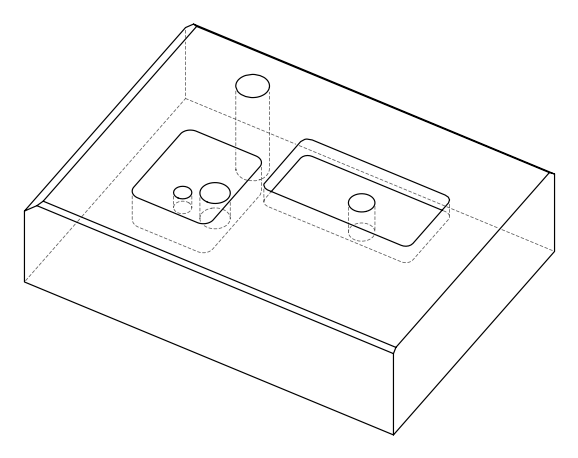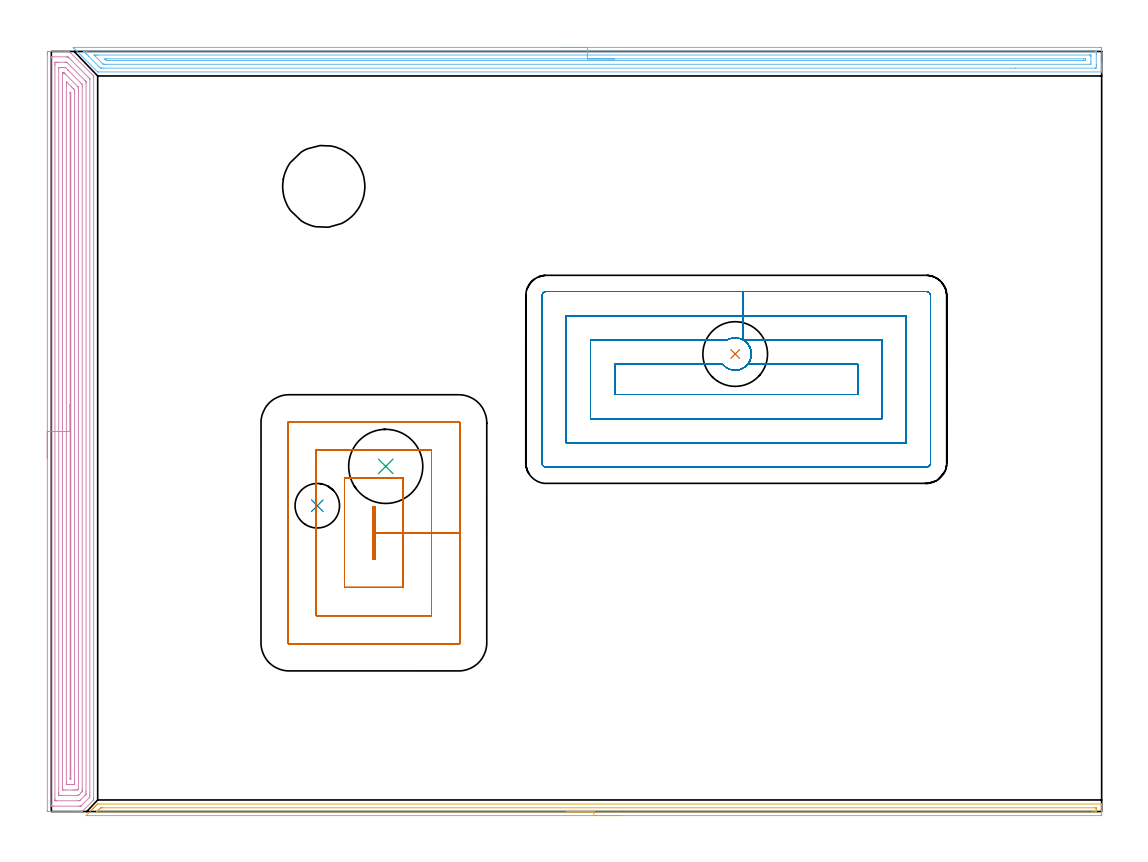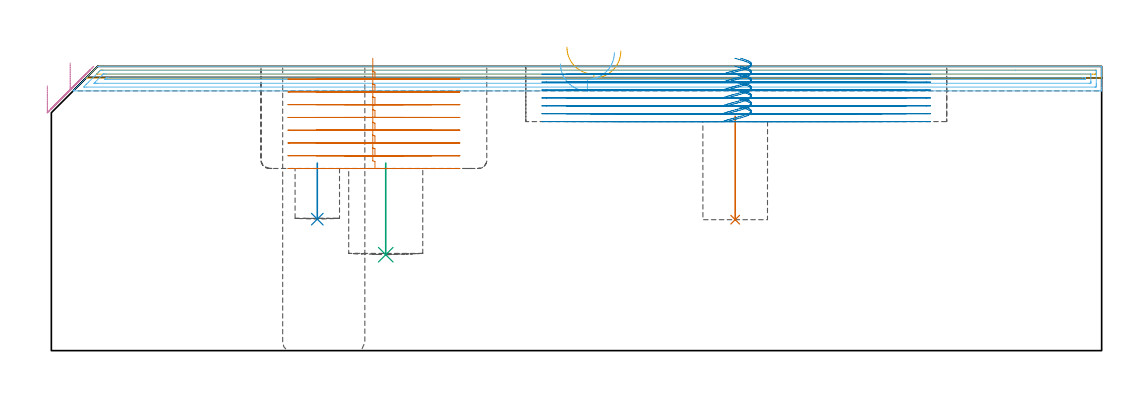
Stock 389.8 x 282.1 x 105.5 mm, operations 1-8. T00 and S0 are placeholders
(PLAN: 9 operations, 6 tool changes, 70.3 min)
(1 INDEXABLE_INSERT_DRILL_BLIND_HOLE_FROM_SOLID | STEP1POCKET | UGT0302_003 | 0.16 min | 25716 mm3)
(2 INDEXABLE_INSERT_DRILL_BLIND_HOLE_FROM_SOLID_1 | STEP1POCKET_1 | NXT0302_004 | 0.09 min | 12061 mm3)
(3 INDEXABLE_INSERT_DRILL_BLIND_HOLE_FROM_SOLID_2 | STEP1POCKET_2 | NXT0302_026 | 0.15 min | 41293 mm3)
(4 AREA_MILL | FG_CHAMFER_SURFACE | UGT0205_001 | 15.82 min | 41735 mm3)
(5 AREA_MILL_1 | FG_CHAMFER_SURFACE_1 | UGT0205_001 | 6.17 min | 3458 mm3)
(6 AREA_MILL_2 | FG_CHAMFER_SURFACE_2 | UGT0205_001 | 12.25 min | 15549 mm3)
(7 MILL_RECTANGULAR_POCKET | POCKET_RECTANGULAR_STRAIGHT | UGT0201_095 | Follow Part, ap 5, ae 75% | 12.16 min | 290634 mm3)
(8 MILL_RECTANGULAR_POCKET_1 | POCKET_RECTANGULAR_STRAIGHT_1 | NXT0201_011 | Follow Part, ap 3, ae 75% | 18.72 min | 236948 mm3)
(9 MILL_THROUGH_HOLE_FROM_SOLID_MATERIAL | STEP1HOLE | NXT0201_007 | Circular | 4.79 min | 76778 mm3)
(TOOL UGT0302_003 | Indexable Insert Drill 24mm | D24 PA180 FL50 Z2)
(TOOL NXT0302_004 | Index. Insert Drill 16.5mm [880-D1650L20-05] | D16.5 PA176 FL83 Z2)
(TOOL NXT0302_026 | Index. Insert Drill 27.5mm [880-D2750L32-03] | D27.5 PA176 FL83 Z2)
(TOOL UGT0205_001 | Chamfer Mill 20 x 3 x 45 deg. | D20 FL50 Z2)
(TOOL UGT0201_095 | End mill 20 mm | D20 R3 FL38 Z4)
(TOOL NXT0201_011 | ENDMILL 12mm [2P460-1200-NA 1630] | D12 FL38 Z6)
(TOOL NXT0201_007 | ENDMILL 25mm [R216.25-25050GCK54P 1620] | D25 R3 FL54 Z5)
(OP 1 INDEXABLE_INSERT_DRILL_BLIND_HOLE_FROM_SOLID)
G17 G21 G94 G90
T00 M6
G54
G17 G0 G90 X253.8 Y169.8 S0 M3
G43 Z115.5 H0
G94 G81 G98 Z48.6 F250. R87.
G80
M5
M2
(OP 2 INDEXABLE_INSERT_DRILL_BLIND_HOLE_FROM_SOLID_1)
G17 G21 G94 G90
T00 M6
G54
G17 G0 G90 X98.7 Y113.5 S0 M3
G43 Z115.5 H1
G94 G81 G98 Z48.8 F250. R69.6
G80
M5
M2
(OP 3 INDEXABLE_INSERT_DRILL_BLIND_HOLE_FROM_SOLID_2)
G17 G21 G94 G90
T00 M6
G54
G17 G0 G90 X124.1 Y128.1 S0 M3
G43 Z115.5 H1
G94 G81 G98 Z35.6 F250. R69.6
G80
M5
M2
(OP 4 AREA_MILL)
G17 G21 G94 G90
T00 M6
G54
G17 G0 G90 X-1.5 Y131.05 S1061 M3
G43 Z115.5 H0
Z98.3
G94 G1 Y131.088 Z97.428 F250.
Y131.202 Z96.564
Y131.391 Z95.712
Y131.653 Z94.88
Y131.987 Z94.074
Y132.39 Z93.3
Y132.859 Z92.564
Y133.39 Z91.872
Y133.979 Z91.229
Y134.622 Z90.64
Y135.314 Z90.108
Y136.05 Z89.64
Y136.824 Z89.237
Y137.63 Z88.903
Y138.462 Z88.641
Y139.314 Z88.452
Y140.178 Z88.338
Y141.05 Z88.3
Y281.158
X-1.499 Y281.468 Z88.301
X-1.494 Y282.046 Z88.304
X-1.492 Y282.092 Z88.306
X-0.917 Y282.1 Z88.88
X3.537 Z93.331
X4.949 Z94.746
X5.318 Z95.113
X6.101 Z95.9
X6.209 Z96.007
X6.602 Y282.099 Z96.4
X6.635 Y282.065 Z96.435
X6.709 Y281.991 Z96.509
X7.1 Y281.602 Z96.896
X15.117 Y273.584 Z104.914
X15.578 Y273.122 Z105.377
X15.706 Y272.988 Z105.494
X15.7 Y272.532 Z105.5
Y5.034
X15.701 Y4.3 Z105.499
X11.554 Y0.154 Z101.353
X11.412 Y0.01 Z101.204
X11.373 Y0.003 Z101.165
X11.185 Y0. Z100.985
X10.511 Z100.31
X9.773 Z99.568
X8.513 Z98.31
X7.1 Z96.896
X-1.179 Z88.619
X-1.492 Y0.01 Z88.306
X-1.499 Y0.322 Z88.299
Y0.336
X-1.5 Y141.05 Z88.3
X-0.086 Z89.714
X-0.085 Y279.738 Z89.715
X-0.084 Y279.798 Z89.716
X-0.08 Y279.916 Z89.72
X-0.072 Y280.09 Z89.728
X-0.027 Y280.092 Z89.773
X0.446 Y280.099 Z90.246
X5.791 Z95.591
X5.999 Y280.095 Z95.799
X6.104 Y280.09 Z95.904
X6.155 Y280.083 Z95.955
X6.209 Y280.033 Z96.009
X6.57 Y279.679 Z96.37
X13.726 Y272.524 Z103.526
X14.227 Y272.015 Z104.027
X14.269 Y271.97 Z104.069
X14.279 Y271.807 Z104.079
X14.284 Y271.689 Z104.084
X14.285 Y271.629 Z104.085
X14.286 Y6.834 Z104.086
X14.283 Y5.999 Z104.083
X14.281 Y5.945 Z104.081
X14.227 Y5.288 Z104.027
X14.138 Y5.193 Z103.938
X14.053 Y5.104 Z103.853
X11.371 Y2.421 Z101.171
X11.012 Y2.071 Z100.812
X10.964 Y2.025 Z100.764
X10.873 Y2.01 Z100.673
X10.663 Y2.006 Z100.463
X10.191 Y2.001 Z99.991
X0.864 Y2. Z90.664
X0.391 Y2.002 Z90.191
X-0.027 Y2.01 Z89.773
X-0.079 Y2.014 Z89.721
X-0.086 Y2.421 Z89.714
Y141.05
X1.328 Z91.128
X1.329 Y276.996 Z91.129
X1.331 Y277.422 Z91.131
X1.336 Y277.89 Z91.136
X1.344 Y278.09 Z91.144
X1.549 Y278.097 Z91.349
X1.755 Y278.099 Z91.555
X2.437 Y278.1 Z92.237
X5.109 Z94.909
X5.318 Y278.099 Z95.118
X5.527 Y278.095 Z95.327
X5.666 Y278.09 Z95.466
X5.705 Y278.085 Z95.505
X5.723 Y278.071 Z95.523
X5.761 Y278.036 Z95.561
X5.911 Y277.89 Z95.711
X12.445 Y271.355 Z102.245
X12.753 Y271.043 Z102.553
X12.829 Y270.963 Z102.629
X12.864 Y270.924 Z102.664
X12.866 Y270.877 Z102.666
X12.869 Y270.735 Z102.669
X12.871 Y270.307 Z102.671
Y7.36
X12.868 Y6.893 Z102.668
X12.865 Y6.471 Z102.665
X12.852 Y6.363 Z102.652
X12.472 Y5.971 Z102.272
X10.711 Y4.21 Z100.511
X10.687 Y4.186 Z100.487
X10.663 Y4.165 Z100.463
X10.491 Y4.01 Z100.291
X10.322 Y4.006 Z100.122
X9.981 Y4.001 Z99.781
X1.964 Y4. Z91.764
X1.755 Y4.002 Z91.555
X1.546 Y4.006 Z91.346
X1.407 Y4.01 Z91.207
X1.335 Y4.024 Z91.135
X1.333 Y4.068 Z91.133
X1.331 Y4.21 Z91.131
X1.329 Y4.638 Z91.129
X1.328 Y141.05 Z91.128
X2.743 Z92.543
Y276.004
X2.745 Y276.057 Z92.545
X2.747 Y276.085 Z92.547
X2.75 Y276.09 Z92.55
X2.759 Y276.093 Z92.559
X2.87 Y276.098 Z92.67
X3.092 Y276.099 Z92.892
X3.537 Y276.1 Z93.337
X4.428 Z94.228
X4.874 Y276.098 Z94.674
X5.096 Y276.094 Z94.896
X5.207 Y276.09 Z95.007
X5.261 Y276.078 Z95.061
X5.318 Y276.024 Z95.118
X6.144 Y275.207 Z95.944
X6.209 Y275.142 Z96.009
X11.086 Y270.264 Z100.886
X11.297 Y270.051 Z101.097
X11.402 Y269.942 Z101.202
X11.45 Y269.889 Z101.25
X11.457 Y268.946 Z101.257
Y8.682
X11.455 Y7.887 Z101.255
X11.453 Y7.787 Z101.253
X11.439 Y7.4 Z101.239
X11.247 Y7.202 Z101.047
X10.944 Y6.893 Z100.744
X10.357 Y6.306 Z100.157
X10.161 Y6.114 Z99.961
X10.089 Y6.046 Z99.889
X10.048 Y6.01 Z99.848
X9.995 Y6.007 Z99.795
X9.773 Y6. Z99.573
X3.537 Z93.337
X3.092 Y6.002 Z92.892
X2.87 Y6.006 Z92.67
X2.76 Y6.01 Z92.56
X2.749 Y6.018 Z92.549
X2.747 Y6.037 Z92.547
X2.745 Y6.077 Z92.545
X2.743 Y6.796 Z92.543
Y6.893
Y141.05
X4.157 Z93.957
Y273.69
X4.159 Y273.962 Z93.959
X4.161 Y274.039 Z93.961
X4.164 Y274.081 Z93.964
X4.175 Y274.09 Z93.975
X4.258 Y274.094 Z94.058
X4.428 Y274.098 Z94.228
X4.64 Y274.099 Z94.44
X4.724 Y274.094 Z94.524
X4.765 Y274.09 Z94.565
X4.827 Y274.063 Z94.627
X5.153 Y273.745 Z94.953
X5.318 Y273.583 Z95.118
X9.773 Y269.128 Z99.573
X9.952 Y268.946 Z99.752
X10.012 Y268.878 Z99.812
X10.036 Y268.84 Z99.836
X10.038 Y268.81 Z99.838
X10.041 Y268.677 Z99.841
X10.043 Y268.052 Z99.843
Y267.78
Y8.682
X10.041 Y8.546 Z99.841
X10.039 Y8.479 Z99.839
X10.036 Y8.449 Z99.836
X10.022 Y8.432 Z99.822
X9.773 Y8.176 Z99.573
X9.642 Y8.049 Z99.442
X9.606 Y8.016 Z99.406
X9.552 Y8.009 Z99.352
X8.882 Y8.001 Z98.682
X8.67 Y8. Z98.47
X7.991 Z97.791
X5.107 Z94.907
X4.428 Y8.002 Z94.228
X4.212 Y8.004 Z94.012
X4.166 Y8.01 Z93.966
X4.164 Y8.022 Z93.964
X4.16 Y8.056 Z93.96
X4.157 Y8.682 Z93.957
Y8.954
Y141.05
X5.571 Z95.371
Y269.841
X5.572 Y270.48 Z95.372
X5.575 Y270.735 Z95.375
X5.578 Y270.834 Z95.378
X5.581 Y270.861 Z95.381
X5.6 Y270.844 Z95.4
X5.715 Y270.735 Z95.515
X7.506 Y268.946 Z97.306
X7.991 Y268.461 Z97.791
X8.397 Y268.052 Z98.197
X8.534 Y267.907 Z98.334
X8.622 Y267.807 Z98.422
X8.624 Y267.731 Z98.424
X8.628 Y267.413 Z98.428
Y267.158
X8.629 Y266.517 Z98.429
Y11.365
X8.628 Y10.725 Z98.428
X8.626 Y10.471 Z98.426
X8.622 Y10.151 Z98.422
X8.61 Y10.01 Z98.41
X8.456 Y10.004 Z98.256
X7.991 Y10.001 Z97.791
X7.569 Y10. Z97.369
X6.678 Z96.478
X6.209 Y10.001 Z96.009
X5.784 Y10.003 Z95.584
X5.607 Y10.01 Z95.407
X5.578 Y10.023 Z95.378
X5.576 Y10.083 Z95.376
X5.573 Y10.215 Z95.373
X5.572 Y10.471 Z95.372
X5.571 Y11.111 Z95.371
Y141.05
X6.985 Z96.785
X6.986 Y266.494 Z96.786
X6.987 Y266.724 Z96.787
X6.989 Y266.877 Z96.789
X6.992 Y266.988 Z96.792
X7.006 Y266.985 Z96.806
X7.1 Y266.894 Z96.9
X7.175 Y266.816 Z96.975
X7.208 Y266.758 Z97.008
X7.214 Y266.263 Z97.014
Y12.259
X7.213 Y12.146 Z97.013
X7.208 Y12.03 Z97.008
X7.206 Y12.009 Z97.006
X7.196 Y12.006 Z96.996
X7.165 Y12.003 Z96.965
X7.1 Y12.004 Z96.9
X7.015 Y12.01 Z96.815
X6.992 Y12.015 Z96.792
X6.989 Y12.068 Z96.789
X6.987 Y12.144 Z96.787
X6.986 Y12.259 Z96.786
X6.985 Y12.375 Z96.785
Y141.05
Y141.922 Z96.823
Y142.787 Z96.937
Y143.638 Z97.126
Y144.47 Z97.388
Y145.276 Z97.722
Y146.05 Z98.125
Y146.786 Z98.594
Y147.478 Z99.125
Y148.121 Z99.714
Y148.71 Z100.357
Y149.242 Z101.05
Y149.71 Z101.785
Y150.113 Z102.559
Y150.447 Z103.365
Y150.709 Z104.197
Y150.898 Z105.049
Y151.012 Z105.914
Y151.05 Z106.785
G0 Z115.5
M5
M2
(OP 5 AREA_MILL_1)
G17 G21 G94 G90
T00 M6
G54
G17 G0 G90 X211.35 Y-1.5 S1061 M3
G43 Z115.5 H0
Z111.2
G94 G1 X211.312 Z110.328 F250.
X211.198 Z109.464
X211.009 Z108.612
X210.747 Z107.78
X210.413 Z106.974
X210.01 Z106.2
X209.542 Z105.464
X209.011 Z104.772
X208.421 Z104.129
X207.778 Z103.54
X207.086 Z103.008
X206.35 Z102.54
X205.576 Z102.137
X204.77 Z101.803
X203.938 Z101.541
X203.087 Z101.352
X202.222 Z101.238
X201.35 Z101.2
X13.444
X13.085 Y-1.499 Z101.201
X12.91 Y-1.496 Z101.204
X12.907 Y-1.493 Z101.206
X13.98 Y-0.42 Z102.279
X14.757 Y0.358 Z103.056
X14.874 Y0.476 Z103.172
X15.049 Y0.65 Z103.348
X15.321 Y0.922 Z103.62
X15.486 Y1.089 Z103.783
X15.648 Y1.249 Z103.947
X15.768 Y1.369 Z104.067
X15.925 Y1.527 Z104.222
X16.078 Y1.679 Z104.377
X16.216 Y1.817 Z104.515
X16.364 Y1.966 Z104.662
X16.509 Y2.11 Z104.808
X16.663 Y2.264 Z104.962
X16.803 Y2.405 Z105.101
X17.11 Y2.711 Z105.409
X17.199 Y2.8 Z105.497
X17.202 Z105.498
X18.004 Z105.5
X389.615
X389.79 Y2.798 Z105.489
X389.797 Y2.639 Z105.332
X389.8 Y2.473 Z105.173
Y2.254 Z104.954
Y1.527 Z104.222
Y0.287 Z102.984
Y-0.227 Z102.467
Y-0.848 Z101.848
X389.796 Y-1.105 Z101.591
X389.79 Y-1.492 Z101.204
X389.566 Y-1.496 Z101.202
X389.168 Y-1.5 Z101.2
X201.35
Y-0.086 Z102.614
X16.965 Y-0.085 Z102.615
X16.849 Y-0.084 Z102.616
X16.792 Y-0.081 Z102.619
X16.781 Y-0.078 Z102.622
X16.782 Y-0.076 Z102.624
X16.865 Y0.013 Z102.713
X17.5 Y0.65 Z103.35
X17.75 Y0.9 Z103.6
X18.004 Y1.152 Z103.852
X18.198 Y1.337 Z104.037
X18.247 Y1.379 Z104.079
X18.336 Y1.381 Z104.081
X18.524 Y1.384 Z104.084
X18.899 Y1.385 Z104.085
X19.043 Y1.386 Z104.086
X387.379 Y1.385 Z104.085
X387.525
X387.741 Y1.38 Z104.08
X387.788 Y1.379 Z104.079
X387.793 Y1.348 Z104.048
X387.796 Y1.313 Z104.013
X387.799 Y1.115 Z103.815
X387.8 Y0.65 Z103.35
Y0.237 Z102.937
X387.798 Y0.099 Z102.799
X387.794 Y-0.011 Z102.689
X387.79 Y-0.078 Z102.622
X387.753 Y-0.079 Z102.621
X387.379 Y-0.084 Z102.616
X387.234 Y-0.085 Z102.615
X386.485 Y-0.086 Z102.614
X201.35
X200.479 Z102.652
X199.614 Z102.766
X198.762 Z102.955
X197.93 Z103.217
X197.124 Z103.551
X196.35 Z103.954
X195.614 Z104.423
X194.922 Z104.954
X194.279 Z105.543
X193.69 Z106.186
X193.159 Z106.878
X192.69 Z107.614
X192.287 Z108.388
X191.953 Z109.194
X191.691 Z110.026
X191.502 Z110.878
X191.388 Z111.743
X191.35 Z112.614
G0 Z115.5
M5
M2
(OP 6 AREA_MILL_2)
G17 G21 G94 G90
T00 M6
G54
G17 G0 G90 X188.95 Y283.6 S1061 M3
G43 Z115.5 H0
Z106.4
G94 G1 X188.988 Z105.528 F250.
X189.102 Z104.664
X189.291 Z103.812
X189.553 Z102.98
X189.887 Z102.174
X190.29 Z101.4
X190.758 Z100.664
X191.29 Z99.972
X191.879 Z99.329
X192.522 Z98.74
X193.214 Z98.209
X193.95 Z97.74
X194.724 Z97.337
X195.53 Z97.003
X196.362 Z96.741
X197.214 Z96.552
X198.078 Z96.438
X198.95 Z96.4
X388.631
X389.185 Y283.598 Z96.402
X389.733 Y283.594 Z96.404
X389.792 Y283.592 Z96.406
X389.796 Y283.049 Z96.949
X389.8 Y282.437 Z97.56
Y277.717 Z102.277
Y277.163 Z102.834
Y276.829 Z103.168
Y276.275 Z103.722
Y275.94 Z104.055
Y275.27 Z104.729
Y274.915 Z105.084
Y274.54 Z105.451
X389.791 Y274.503 Z105.488
X389.632 Y274.5 Z105.5
X17.646
X17.199 Y274.506 Z105.492
X17.135 Y274.564 Z105.435
X8.65 Y283.049 Z96.948
X8.464 Y283.235 Z96.765
X8.417 Y283.283 Z96.717
X8.206 Y283.493 Z96.505
X8.119 Y283.583 Z96.415
X8.117 Y283.594 Z96.403
X8.119 Y283.599 Z96.399
X8.345 Y283.6 Z96.4
X198.95
Y282.186 Z97.814
X387.374 Y282.185 Z97.815
X387.399 Y282.184 Z97.816
X387.79 Y282.16 Z97.84
X387.798 Y281.763 Z98.237
X387.799 Y281.271 Z98.729
X387.8 Y280.872 Z99.128
Y277.318 Z102.682
X387.799 Y276.829 Z103.171
X387.798 Y276.432 Z103.568
X387.79 Y275.94 Z104.06
X387.423 Y275.916 Z104.084
X387.399 Y275.915 Z104.085
X357.854 Y275.914 Z104.086
X19.458
X18.564 Y275.915 Z104.085
X18.539 Y275.916 Z104.084
X18.222 Y275.94 Z104.06
X17.646 Y276.505 Z103.495
X13.767 Y280.383 Z99.617
X13.18 Y280.969 Z99.031
X12.878 Y281.271 Z98.729
X12.287 Y281.866 Z98.134
X12.002 Y282.16 Z97.84
X12.264 Y282.184 Z97.816
X12.287 Y282.185 Z97.815
X13.155 Y282.186 Z97.814
X198.95
Y280.772 Z99.228
X385.223 Y280.771 Z99.229
X385.613 Y280.769 Z99.231
X385.742 Y280.767 Z99.233
X385.781 Y280.765 Z99.235
X385.79 Y280.693 Z99.307
X385.795 Y280.569 Z99.431
X385.799 Y280.383 Z99.617
X385.8 Y280.197 Z99.803
Y278.419 Z101.581
X385.799 Y277.717 Z102.283
X385.797 Y277.533 Z102.467
X385.79 Y277.347 Z102.653
X385.778 Y277.335 Z102.665
X385.758 Y277.333 Z102.667
X385.71 Y277.33 Z102.67
X385.613 Y277.329 Z102.671
X20.325
X19.822 Y277.33 Z102.67
X19.432 Y277.333 Z102.667
X19.304 Y277.335 Z102.665
X19.266 Y277.345 Z102.655
X19.23 Y277.377 Z102.623
X19.159 Y277.444 Z102.556
X18.883 Y277.717 Z102.283
X16.218 Y280.383 Z99.617
X15.86 Y280.746 Z99.254
X15.849 Y280.765 Z99.235
X15.86 Y280.766 Z99.234
X16.364 Y280.77 Z99.23
X16.753 Y280.771 Z99.229
X17.255 Y280.772 Z99.228
X198.95
Y279.357 Z100.643
X383.072
X383.688 Y279.352 Z100.648
X383.782 Y279.35 Z100.65
X383.79 Y279.259 Z100.741
X383.792 Y279.05 Z100.95
X383.79 Y278.841 Z101.159
X383.782 Y278.749 Z101.251
X383.684 Y278.747 Z101.253
X382.796 Y278.743 Z101.257
X21.08
X20.463 Y278.748 Z101.252
X20.325 Y278.75 Z101.25
X20.007 Y279.054 Z100.946
X19.726 Y279.35 Z100.65
X20.325 Y279.356 Z100.644
X20.463 Y279.357 Z100.643
X198.95
X199.822 Z100.681
X200.686 Z100.795
X201.538 Z100.983
X202.37 Z101.246
X203.176 Z101.58
X203.95 Z101.982
X204.686 Z102.451
X205.378 Z102.982
X206.021 Z103.572
X206.61 Z104.215
X207.142 Z104.907
X207.61 Z105.643
X208.013 Z106.416
X208.347 Z107.222
X208.609 Z108.054
X208.798 Z108.906
X208.912 Z109.771
X208.95 Z110.643
G0 Z115.5
M5
M2
(OP 7 MILL_RECTANGULAR_POCKET)
G17 G21 G94 G90
T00 M6
G54
G17 G0 G90 X119.3 Y112.027 S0 M3
G43 Z115.5 H0
Z108.5
G94 G1 Y93.7 Z103.589 F250.
X120.1 Z103.375
Y103.45 Z100.762
Y113.2 F500.
X119.3
Y93.7
X120.1
Y103.45
X130.6
Y123.7
X108.8
Y83.2
X130.6
Y103.45
X141.1
Y134.2
X98.3
Y72.7
X141.1
Y103.45
X151.6
Y144.3
G3 X151.2 Y144.7 R0.4
G1 X88.2
G3 X87.8 Y144.3 R0.4
G1 Y62.6
G3 X88.2 Y62.2 R0.4
G1 X151.2
G3 X151.6 Y62.6 R0.4
G1 Y103.45
Y104.45
G0 X119.3 Y112.027 Z103.762
G1 Y93.7 Z98.852 F250.
X120.1 Z98.637
Y103.45 Z96.025
Y113.2 F500.
X119.3
Y93.7
X120.1
Y103.45
X130.6
Y123.7
X108.8
Y83.2
X130.6
Y103.45
X141.1
Y134.2
X98.3
Y72.7
X141.1
Y103.45
X151.6
Y144.3
G3 X151.2 Y144.7 R0.4
G1 X88.2
G3 X87.8 Y144.3 R0.4
G1 Y62.6
G3 X88.2 Y62.2 R0.4
G1 X151.2
G3 X151.6 Y62.6 R0.4
G1 Y103.45
Y104.45
G0 X119.3 Y112.027 Z99.025
G1 Y93.7 Z94.114 F250.
X120.1 Z93.9
Y103.45 Z91.287
Y113.2 F500.
X119.3
Y93.7
X120.1
Y103.45
X130.6
Y123.7
X108.8
Y83.2
X130.6
Y103.45
X141.1
Y134.2
X98.3
Y72.7
X141.1
Y103.45
X151.6
Y144.3
G3 X151.2 Y144.7 R0.4
G1 X88.2
G3 X87.8 Y144.3 R0.4
G1 Y62.6
G3 X88.2 Y62.2 R0.4
G1 X151.2
G3 X151.6 Y62.6 R0.4
G1 Y103.45
Y104.45
G0 X119.3 Y112.027 Z94.287
G1 Y93.7 Z89.377 F250.
X120.1 Z89.162
Y103.45 Z86.55
Y113.2 F500.
X119.3
Y93.7
X120.1
Y103.45
X130.6
Y123.7
X108.8
Y83.2
X130.6
Y103.45
X141.1
Y134.2
X98.3
Y72.7
X141.1
Y103.45
X151.6
Y144.3
G3 X151.2 Y144.7 R0.4
G1 X88.2
G3 X87.8 Y144.3 R0.4
G1 Y62.6
G3 X88.2 Y62.2 R0.4
G1 X151.2
G3 X151.6 Y62.6 R0.4
G1 Y103.45
Y104.45
G0 X119.3 Y112.027 Z89.55
G1 Y93.7 Z84.639 F250.
X120.1 Z84.425
Y103.45 Z81.812
Y113.2 F500.
X119.3
Y93.7
X120.1
Y103.45
X130.6
Y123.7
X108.8
Y83.2
X130.6
Y103.45
X141.1
Y134.2
X98.3
Y72.7
X141.1
Y103.45
X151.6
Y144.3
G3 X151.2 Y144.7 R0.4
G1 X88.2
G3 X87.8 Y144.3 R0.4
G1 Y62.6
G3 X88.2 Y62.2 R0.4
G1 X151.2
G3 X151.6 Y62.6 R0.4
G1 Y103.45
Y104.45
G0 X119.3 Y112.027 Z84.812
G1 Y93.7 Z79.902 F250.
X120.1 Z79.687
Y103.45 Z77.075
Y113.2 F500.
X119.3
Y93.7
X120.1
Y103.45
X130.6
Y123.7
X108.8
Y83.2
X130.6
Y103.45
X141.1
Y134.2
X98.3
Y72.7
X141.1
Y103.45
X151.6
Y144.3
G3 X151.2 Y144.7 R0.4
G1 X88.2
G3 X87.8 Y144.3 R0.4
G1 Y62.6
G3 X88.2 Y62.2 R0.4
G1 X151.2
G3 X151.6 Y62.6 R0.4
G1 Y103.45
Y104.45
G0 X119.3 Y112.027 Z80.075
G1 Y93.7 Z75.164 F250.
X120.1 Z74.95
Y103.45 Z72.337
Y113.2 F500.
X119.3
Y93.7
X120.1
Y103.45
X130.6
Y123.7
X108.8
Y83.2
X130.6
Y103.45
X141.1
Y134.2
X98.3
Y72.7
X141.1
Y103.45
X151.6
Y144.3
G3 X151.2 Y144.7 R0.4
G1 X88.2
G3 X87.8 Y144.3 R0.4
G1 Y62.6
G3 X88.2 Y62.2 R0.4
G1 X151.2
G3 X151.6 Y62.6 R0.4
G1 Y103.45
Y104.45
G0 X119.3 Y112.027 Z75.337
G1 Y93.7 Z70.427 F250.
X120.1 Z70.213
Y103.45 Z67.6
Y113.2 F500.
X119.3
Y93.7
X120.1
Y103.45
X130.6
Y123.7
X108.8
Y83.2
X130.6
Y103.45
X141.1
Y134.2
X98.3
Y72.7
X141.1
Y103.45
X151.6
Y144.3
G3 X151.2 Y144.7 R0.4
G1 X88.2
G3 X87.8 Y144.3 R0.4
G1 Y62.6
G3 X88.2 Y62.2 R0.4
G1 X151.2
G3 X151.6 Y62.6 R0.4
G1 Y103.45
Y104.45
G0 Z115.5
M5
M2
(OP 8 MILL_RECTANGULAR_POCKET_1)
G17 G21 G94 G90
T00 M6
G54
G17 G0 G90 X255.79 Y175.456 S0 M3
G43 Z115.5 H1
Z108.5
G94 G1 X256.558 Y175.135 Z108.277 F250.
X257.378 Y174.623 Z108.018
X258.105 Y173.986 Z107.759
X258.721 Y173.24 Z107.5
X259.21 Y172.406 Z107.241
X259.558 Y171.504 Z106.982
X259.757 Y170.558 Z106.723
X259.802 Y169.592 Z106.463
X259.692 Y168.631 Z106.204
X259.605 Y168.296 Z106.111
X259.518 Y167.96 Z106.019
X259.174 Y167.118 Z105.775
X258.707 Y166.336 Z105.531
X258.127 Y165.634 Z105.287
X257.448 Y165.028 Z105.043
X256.685 Y164.532 Z104.799
X255.855 Y164.156 Z104.555
X254.979 Y163.91 Z104.311
X254.075 Y163.8 Z104.067
X253.165 Y163.827 Z103.823
X252.823 Y163.883 Z103.73
X252.481 Y163.94 Z103.637
X251.822 Y164.129 Z103.454
X251.19 Y164.39 Z103.27
X250.886 Y164.559 Z103.177
X250.583 Y164.728 Z103.084
X249.95 Y165.19 Z102.874
X249.383 Y165.732 Z102.664
X249.163 Y166. Z102.571
X209.1 F500.
Y154.8
X299.3
Y166.
X258.438
G0 X253.651 Y163.813 Z108.5
G1 X254.075 Y163.8 Z108.386 F250.
X254.979 Y163.91 Z108.142
X255.855 Y164.156 Z107.898
X256.685 Y164.532 Z107.654
X257.448 Y165.028 Z107.41
X258.127 Y165.634 Z107.166
X258.707 Y166.336 Z106.923
X259.174 Y167.118 Z106.679
X259.518 Y167.96 Z106.435
X259.605 Y168.296 Z106.342
X259.692 Y168.631 Z106.249
X259.802 Y169.592 Z105.99
X259.757 Y170.558 Z105.731
X259.558 Y171.504 Z105.472
X259.21 Y172.406 Z105.213
X258.721 Y173.24 Z104.954
X258.105 Y173.986 Z104.694
X257.378 Y174.623 Z104.435
X256.558 Y175.135 Z104.176
X255.666 Y175.509 Z103.917
X254.726 Y175.735 Z103.658
X254.381 Y175.769 Z103.565
X254.036 Y175.802 Z103.472
X253.282 Y175.784 Z103.27
X252.536 Y175.671 Z103.068
X251.811 Y175.467 Z102.866
X251.116 Y175.173 Z102.664
X250.816 Y175. Z102.571
X200.1 F500.
Y145.8
X308.3
Y175.
X256.784
Y184.
X191.1
Y136.8
X317.3
Y184.
X256.784
Y193.
X183.7
G3 X182.1 Y191.4 R1.6
G1 Y129.4
G3 X183.7 Y127.8 R1.6
G1 X324.7
G3 X326.3 Y129.4 R1.6
G1 Y191.4
G3 X324.7 Y193. R1.6
G1 X256.784
X255.784
G0 X255.793 Y175.462 Z105.571
G1 X255.832 Y175.452 Z105.561 F250.
X256.695 Y175.061 Z105.307
X257.486 Y174.54 Z105.053
X258.186 Y173.901 Z104.799
X258.776 Y173.16 Z104.545
X259.243 Y172.336 Z104.291
X259.574 Y171.448 Z104.037
X259.762 Y170.519 Z103.783
X259.801 Y169.573 Z103.53
X259.692 Y168.631 Z103.276
X259.605 Y168.296 Z103.183
X259.518 Y167.96 Z103.09
X259.174 Y167.118 Z102.846
X258.707 Y166.337 Z102.602
X258.128 Y165.635 Z102.358
X257.449 Y165.029 Z102.115
X256.686 Y164.533 Z101.871
X255.857 Y164.157 Z101.627
X254.981 Y163.911 Z101.383
X254.078 Y163.8 Z101.139
X253.168 Y163.827 Z100.895
X252.826 Y163.883 Z100.803
X252.483 Y163.94 Z100.709
X251.824 Y164.128 Z100.526
X251.19 Y164.39 Z100.342
X250.886 Y164.559 Z100.249
X250.583 Y164.728 Z100.156
X249.95 Y165.191 Z99.946
X249.383 Y165.732 Z99.736
X249.163 Y166. Z99.643
X209.1 F500.
Y154.8
X299.3
Y166.
X258.438
G0 X253.651 Y163.813 Z105.571
G1 X254.078 Y163.8 Z105.457 F250.
X254.981 Y163.911 Z105.213
X255.857 Y164.157 Z104.969
X256.686 Y164.533 Z104.725
X257.449 Y165.029 Z104.482
X258.128 Y165.635 Z104.238
X258.707 Y166.337 Z103.994
X259.174 Y167.118 Z103.75
X259.518 Y167.96 Z103.506
X259.605 Y168.296 Z103.413
X259.692 Y168.631 Z103.32
X259.801 Y169.573 Z103.067
X259.762 Y170.519 Z102.813
X259.574 Y171.448 Z102.559
X259.243 Y172.336 Z102.305
X258.776 Y173.16 Z102.051
X258.186 Y173.901 Z101.797
X257.486 Y174.54 Z101.543
X256.695 Y175.061 Z101.289
X255.832 Y175.452 Z101.036
X254.918 Y175.702 Z100.782
X254.035 Y175.802 Z100.544
X253.281 Y175.784 Z100.342
X252.536 Y175.671 Z100.14
X251.81 Y175.467 Z99.938
X251.116 Y175.173 Z99.736
X250.816 Y175. Z99.643
X200.1 F500.
Y145.8
X308.3
Y175.
X256.784
Y184.
X191.1
Y136.8
X317.3
Y184.
X256.784
Y193.
X183.7
G3 X182.1 Y191.4 R1.6
G1 Y129.4
G3 X183.7 Y127.8 R1.6
G1 X324.7
G3 X326.3 Y129.4 R1.6
G1 Y191.4
G3 X324.7 Y193. R1.6
G1 X256.784
X255.784
G0 X255.794 Y175.462 Z102.643
G1 X255.83 Y175.452 Z102.633 F250.
X256.694 Y175.062 Z102.379
X257.485 Y174.541 Z102.125
X258.185 Y173.902 Z101.871
X258.776 Y173.161 Z101.617
X259.243 Y172.336 Z101.363
X259.574 Y171.448 Z101.109
X259.762 Y170.52 Z100.855
X259.801 Y169.573 Z100.601
X259.692 Y168.631 Z100.347
X259.605 Y168.296 Z100.254
X259.518 Y167.96 Z100.162
X259.177 Y167.124 Z99.92
X258.715 Y166.348 Z99.678
X258.142 Y165.65 Z99.436
X257.47 Y165.046 Z99.193
X256.716 Y164.549 Z98.951
X255.895 Y164.171 Z98.709
X255.027 Y163.921 Z98.467
X254.132 Y163.803 Z98.225
X253.785 Y163.804 Z98.133
X253.439 Z98.04
X253.168 Y163.827 Z97.967
X252.826 Y163.883 Z97.874
X252.483 Y163.94 Z97.781
X251.824 Y164.128 Z97.597
X251.19 Y164.39 Z97.413
X250.886 Y164.559 Z97.32
X250.583 Y164.728 Z97.227
X249.95 Y165.191 Z97.017
X249.383 Y165.732 Z96.807
X249.163 Y166. Z96.714
X209.1 F500.
Y154.8
X299.3
Y166.
X258.438
G0 X253.651 Y163.804 Z102.643
G1 X253.785 Z102.607 F250.
X254.132 Y163.803 Z102.514
X255.027 Y163.921 Z102.272
X255.895 Y164.171 Z102.03
X256.716 Y164.549 Z101.788
X257.47 Y165.046 Z101.546
X258.142 Y165.65 Z101.304
X258.715 Y166.348 Z101.062
X259.177 Y167.124 Z100.82
X259.518 Y167.96 Z100.578
X259.605 Y168.296 Z100.485
X259.692 Y168.631 Z100.392
X259.801 Y169.573 Z100.138
X259.762 Y170.52 Z99.884
X259.574 Y171.448 Z99.63
X259.243 Y172.336 Z99.376
X258.776 Y173.161 Z99.122
X258.185 Y173.902 Z98.869
X257.485 Y174.541 Z98.615
X256.694 Y175.062 Z98.361
X255.83 Y175.452 Z98.107
X254.916 Y175.702 Z97.853
X254.035 Y175.802 Z97.615
X253.483 Y175.798 Z97.467
X252.933 Y175.743 Z97.319
X252.594 Y175.673 Z97.226
X252.254 Y175.604 Z97.134
X251.674 Y175.417 Z96.97
X251.116 Y175.173 Z96.807
X250.816 Y175. Z96.714
X200.1 F500.
Y145.8
X308.3
Y175.
X256.784
Y184.
X191.1
Y136.8
X317.3
Y184.
X256.784
Y193.
X183.7
G3 X182.1 Y191.4 R1.6
G1 Y129.4
G3 X183.7 Y127.8 R1.6
G1 X324.7
G3 X326.3 Y129.4 R1.6
G1 Y191.4
G3 X324.7 Y193. R1.6
G1 X256.784
X255.784
G0 X255.79 Y175.457 Z99.714
G1 X256.558 Y175.135 Z99.491 F250.
X257.378 Y174.623 Z99.232
X258.105 Y173.986 Z98.973
X258.721 Y173.24 Z98.714
X259.21 Y172.406 Z98.455
X259.558 Y171.504 Z98.196
X259.757 Y170.558 Z97.937
X259.802 Y169.592 Z97.678
X259.692 Y168.631 Z97.419
X259.605 Y168.296 Z97.326
X259.518 Y167.96 Z97.233
X259.174 Y167.118 Z96.989
X258.706 Y166.337 Z96.745
X258.126 Y165.635 Z96.501
X257.447 Y165.029 Z96.257
X256.684 Y164.533 Z96.013
X255.855 Y164.157 Z95.769
X254.979 Y163.911 Z95.525
X254.075 Y163.8 Z95.282
X253.165 Y163.827 Z95.038
X252.823 Y163.883 Z94.945
X252.481 Y163.94 Z94.852
X251.822 Y164.129 Z94.668
X251.19 Y164.39 Z94.485
X250.886 Y164.559 Z94.392
X250.583 Y164.728 Z94.299
X249.95 Y165.19 Z94.089
X249.383 Y165.732 Z93.879
X249.163 Y166. Z93.786
X209.1 F500.
Y154.8
X299.3
Y166.
X258.438
G0 X253.65 Y163.813 Z99.714
G1 X254.075 Y163.8 Z99.6 F250.
X254.979 Y163.911 Z99.356
X255.855 Y164.157 Z99.112
X256.684 Y164.533 Z98.869
X257.447 Y165.029 Z98.625
X258.126 Y165.635 Z98.381
X258.706 Y166.337 Z98.137
X259.174 Y167.118 Z97.893
X259.518 Y167.96 Z97.649
X259.605 Y168.296 Z97.556
X259.692 Y168.631 Z97.463
X259.802 Y169.592 Z97.204
X259.757 Y170.558 Z96.945
X259.558 Y171.504 Z96.686
X259.21 Y172.406 Z96.427
X258.721 Y173.24 Z96.168
X258.105 Y173.986 Z95.909
X257.378 Y174.623 Z95.65
X256.558 Y175.135 Z95.391
X255.666 Y175.509 Z95.132
X254.726 Y175.735 Z94.872
X254.381 Y175.769 Z94.78
X254.036 Y175.802 Z94.687
X253.282 Y175.784 Z94.485
X252.536 Y175.671 Z94.283
X251.811 Y175.467 Z94.081
X251.116 Y175.173 Z93.879
X250.816 Y175. Z93.786
X200.1 F500.
Y145.8
X308.3
Y175.
X256.784
Y184.
X191.1
Y136.8
X317.3
Y184.
X256.784
Y193.
X183.7
G3 X182.1 Y191.4 R1.6
G1 Y129.4
G3 X183.7 Y127.8 R1.6
G1 X324.7
G3 X326.3 Y129.4 R1.6
G1 Y191.4
G3 X324.7 Y193. R1.6
G1 X256.784
X255.784
G0 X255.789 Y175.457 Z96.786
G1 X256.558 Y175.135 Z96.562 F250.
X257.378 Y174.623 Z96.303
X258.105 Y173.986 Z96.044
X258.721 Y173.24 Z95.785
X259.21 Y172.406 Z95.526
X259.558 Y171.504 Z95.267
X259.757 Y170.558 Z95.008
X259.802 Y169.592 Z94.749
X259.692 Y168.631 Z94.49
X259.605 Y168.296 Z94.397
X259.518 Y167.96 Z94.304
X259.174 Y167.118 Z94.06
X258.706 Y166.337 Z93.816
X258.126 Y165.635 Z93.572
X257.447 Y165.029 Z93.328
X256.684 Y164.533 Z93.085
X255.855 Y164.157 Z92.841
X254.979 Y163.911 Z92.597
X254.075 Y163.8 Z92.353
X253.165 Y163.827 Z92.109
X252.823 Y163.883 Z92.016
X252.481 Y163.94 Z91.923
X251.98 Y164.076 Z91.784
X251.191 Y164.39 Z91.557
X250.888 Y164.558 Z91.463
X250.585 Y164.727 Z91.371
X249.952 Y165.19 Z91.16
X249.384 Y165.732 Z90.95
X249.164 Y166. Z90.857
X209.1 F500.
Y154.8
X299.3
Y166.
X258.438
G0 X253.649 Y163.813 Z96.786
G1 X254.075 Y163.8 Z96.671 F250.
X254.979 Y163.911 Z96.428
X255.855 Y164.157 Z96.184
X256.684 Y164.533 Z95.94
X257.447 Y165.029 Z95.696
X258.126 Y165.635 Z95.452
X258.706 Y166.337 Z95.208
X259.174 Y167.118 Z94.964
X259.518 Y167.96 Z94.72
X259.605 Y168.296 Z94.627
X259.692 Y168.631 Z94.534
X259.802 Y169.592 Z94.275
X259.757 Y170.558 Z94.016
X259.558 Y171.504 Z93.757
X259.21 Y172.406 Z93.498
X258.721 Y173.24 Z93.239
X258.105 Y173.986 Z92.98
X257.378 Y174.623 Z92.721
X256.558 Y175.135 Z92.462
X255.666 Y175.509 Z92.203
X254.726 Y175.735 Z91.944
X254.381 Y175.769 Z91.851
X254.036 Y175.802 Z91.758
X253.282 Y175.784 Z91.556
X252.537 Y175.671 Z91.354
X251.811 Y175.466 Z91.152
X251.117 Y175.173 Z90.95
X250.817 Y175. Z90.857
X200.1 F500.
Y145.8
X308.3
Y175.
X256.784
Y184.
X191.1
Y136.8
X317.3
Y184.
X256.784
Y193.
X183.7
G3 X182.1 Y191.4 R1.6
G1 Y129.4
G3 X183.7 Y127.8 R1.6
G1 X324.7
G3 X326.3 Y129.4 R1.6
G1 Y191.4
G3 X324.7 Y193. R1.6
G1 X256.784
X255.784
G0 X255.792 Y175.454 Z93.857
G1 X256.457 Y175.186 Z93.665 F250.
X257.24 Y174.722 Z93.421
X257.945 Y174.145 Z93.177
X258.554 Y173.469 Z92.933
X259.054 Y172.708 Z92.689
X259.433 Y171.88 Z92.445
X259.683 Y171.005 Z92.201
X259.798 Y170.101 Z91.957
X259.775 Y169.191 Z91.713
X259.72 Y168.849 Z91.62
X259.676 Y168.57 Z91.545
X259.605 Y168.297 Z91.469
X259.518 Y167.961 Z91.376
X259.197 Y167.165 Z91.146
X258.767 Y166.422 Z90.916
X258.234 Y165.749 Z90.686
X257.611 Y165.158 Z90.456
X256.91 Y164.662 Z90.226
X256.146 Y164.271 Z89.996
X255.82 Y164.154 Z89.903
X255.493 Y164.037 Z89.81
X254.729 Y163.866 Z89.6
X253.948 Y163.795 Z89.39
X253.165 Y163.827 Z89.18
X252.823 Y163.883 Z89.087
X252.481 Y163.94 Z88.994
X251.978 Y164.077 Z88.855
X251.191 Y164.39 Z88.628
X250.888 Y164.558 Z88.535
X250.585 Y164.727 Z88.442
X249.952 Y165.19 Z88.232
X249.384 Y165.732 Z88.021
X249.164 Y166. Z87.929
X209.1 F500.
Y154.8
X299.3
Y166.
X258.438
G0 X253.653 Y163.807 Z93.857
G1 X253.948 Y163.795 Z93.778 F250.
X254.729 Y163.866 Z93.568
X255.493 Y164.037 Z93.358
X255.82 Y164.154 Z93.265
X256.146 Y164.271 Z93.172
X256.91 Y164.662 Z92.942
X257.611 Y165.158 Z92.712
X258.234 Y165.749 Z92.482
X258.767 Y166.422 Z92.252
X259.197 Y167.165 Z92.022
X259.518 Y167.961 Z91.792
X259.605 Y168.297 Z91.699
X259.676 Y168.57 Z91.623
X259.72 Y168.849 Z91.548
X259.775 Y169.191 Z91.455
X259.798 Y170.101 Z91.211
X259.683 Y171.005 Z90.967
X259.433 Y171.88 Z90.723
X259.054 Y172.708 Z90.479
X258.554 Y173.469 Z90.235
X257.945 Y174.145 Z89.991
X257.24 Y174.722 Z89.747
X256.457 Y175.186 Z89.503
X255.612 Y175.526 Z89.259
X254.726 Y175.735 Z89.015
X254.381 Y175.769 Z88.922
X254.036 Y175.802 Z88.829
X253.282 Y175.784 Z88.627
X252.537 Y175.671 Z88.425
X251.811 Y175.466 Z88.223
X251.117 Y175.173 Z88.021
X250.817 Y175. Z87.929
X200.1 F500.
Y145.8
X308.3
Y175.
X256.784
Y184.
X191.1
Y136.8
X317.3
Y184.
X256.784
Y193.
X183.7
G3 X182.1 Y191.4 R1.6
G1 Y129.4
G3 X183.7 Y127.8 R1.6
G1 X324.7
G3 X326.3 Y129.4 R1.6
G1 Y191.4
G3 X324.7 Y193. R1.6
G1 X256.784
X255.784
G0 X255.79 Y175.457 Z90.929
G1 X256.558 Y175.135 Z90.706 F250.
X257.378 Y174.623 Z90.447
X258.105 Y173.986 Z90.187
X258.721 Y173.241 Z89.928
X259.21 Y172.407 Z89.669
X259.558 Y171.505 Z89.41
X259.757 Y170.559 Z89.151
X259.802 Y169.593 Z88.892
X259.692 Y168.632 Z88.633
X259.605 Y168.297 Z88.54
X259.541 Y168.051 Z88.472
X259.457 Y167.811 Z88.404
X259.342 Y167.484 Z88.311
X258.902 Y166.63 Z88.054
X258.331 Y165.858 Z87.796
X257.644 Y165.186 Z87.539
X256.86 Y164.632 Z87.282
X255.997 Y164.21 Z87.024
X255.077 Y163.931 Z86.767
X254.126 Y163.802 Z86.509
X253.165 Y163.827 Z86.252
X252.823 Y163.883 Z86.159
X252.481 Y163.94 Z86.066
X251.979 Y164.076 Z85.927
X251.19 Y164.39 Z85.699
X250.886 Y164.559 Z85.606
X250.583 Y164.728 Z85.513
X249.95 Y165.19 Z85.303
X249.383 Y165.732 Z85.093
X249.163 Y166. Z85.
X209.1 F500.
Y154.8
X299.3
Y166.
X258.438
G0 X253.65 Y163.815 Z90.929
G1 X254.126 Y163.802 Z90.801 F250.
X255.077 Y163.931 Z90.544
X255.997 Y164.21 Z90.286
X256.86 Y164.632 Z90.029
X257.644 Y165.186 Z89.772
X258.331 Y165.858 Z89.514
X258.902 Y166.63 Z89.257
X259.342 Y167.484 Z88.999
X259.457 Y167.811 Z88.907
X259.541 Y168.051 Z88.839
X259.605 Y168.297 Z88.77
X259.692 Y168.632 Z88.678
X259.802 Y169.593 Z88.418
X259.757 Y170.559 Z88.159
X259.558 Y171.505 Z87.9
X259.21 Y172.407 Z87.641
X258.721 Y173.241 Z87.382
X258.105 Y173.986 Z87.123
X257.378 Y174.623 Z86.864
X256.558 Y175.135 Z86.605
X255.666 Y175.509 Z86.346
X254.726 Y175.735 Z86.087
X254.381 Y175.769 Z85.994
X254.036 Y175.802 Z85.901
X253.282 Y175.784 Z85.699
X252.536 Y175.671 Z85.497
X251.811 Y175.467 Z85.295
X251.116 Y175.173 Z85.093
X250.816 Y175. Z85.
X200.1 F500.
Y145.8
X308.3
Y175.
X256.785
Y184.
X191.1
Y136.8
X317.3
Y184.
X256.785
Y193.
X183.7
G3 X182.1 Y191.4 R1.6
G1 Y129.4
G3 X183.7 Y127.8 R1.6
G1 X324.7
G3 X326.3 Y129.4 R1.6
G1 Y191.4
G3 X324.7 Y193. R1.6
G1 X256.785
X255.785
G0 Z115.5
M5
M2
